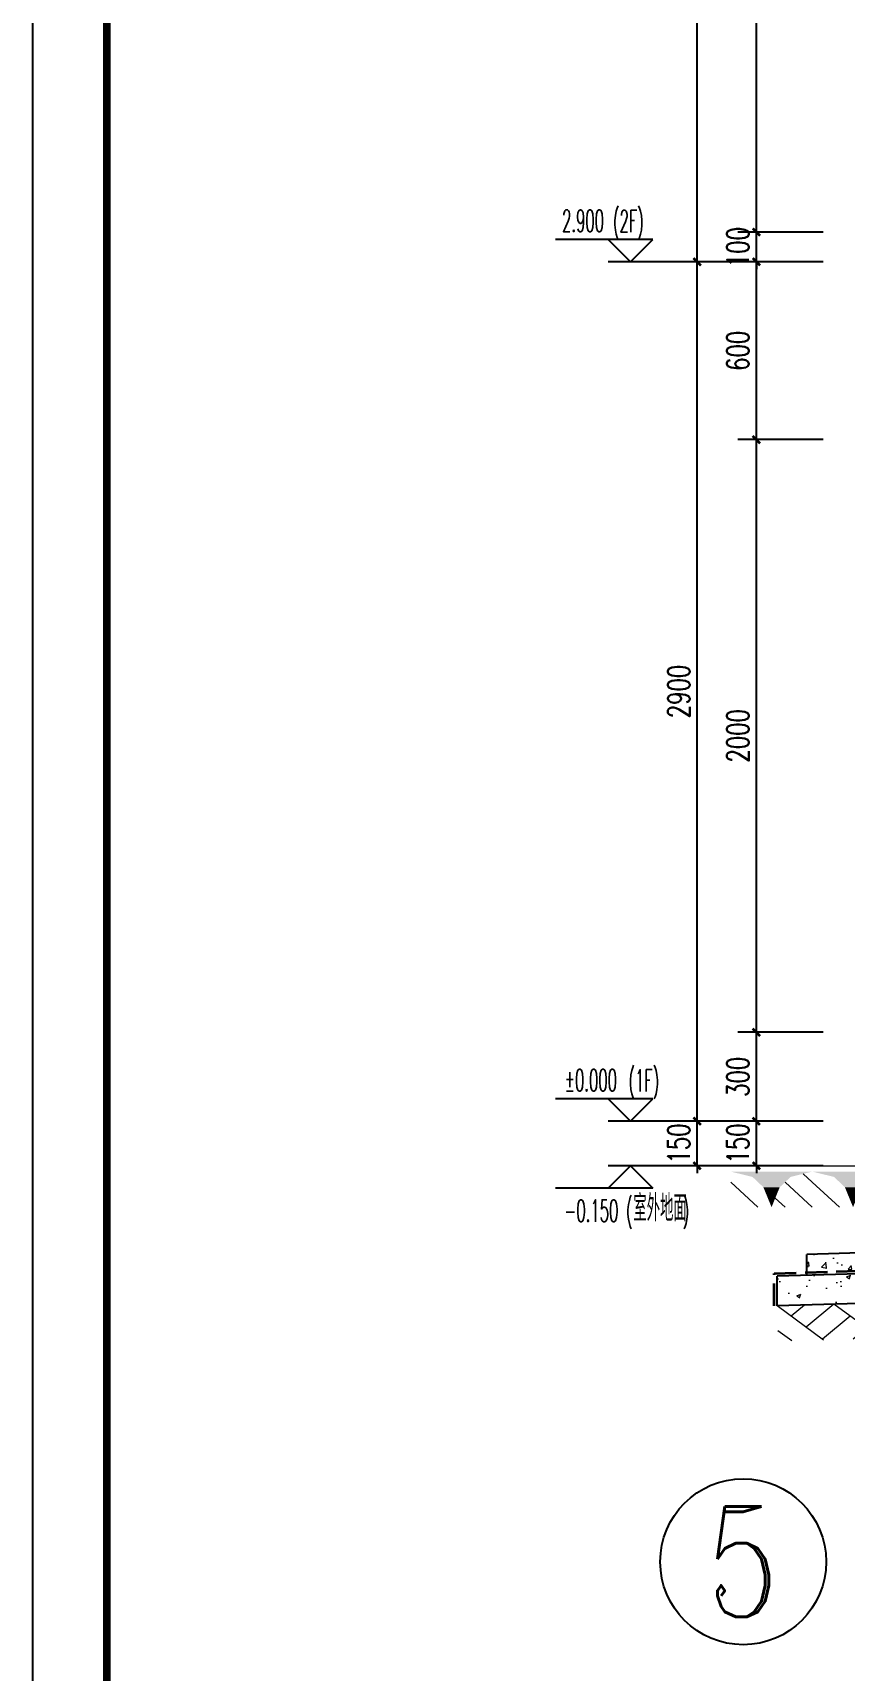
# Model space of a CAD drawing. Extents: x -1712635 to -854203, y -534641 to -21985.
# Drawn here: x -984327 to -981584, y -165747 to -160218 of the extents above; entities that cross this region are included whole.
import ezdxf
from ezdxf.enums import TextEntityAlignment as Align

# ---------------------------------------------------------------- set-up
doc = ezdxf.new("R2010")
doc.units = 0
doc.header["$LTSCALE"] = 1000
doc.linetypes.add('DASH', pattern=[0.35, 0.25, -0.1])
doc.layers.get('0').update_dxf_attribs({"linetype": 'CONTINUOUS'})
doc.layers.get('Defpoints').update_dxf_attribs({"linetype": 'CONTINUOUS'})
for name, color, linetype in [('AXIS', 3, 'CONTINUOUS'), ('COLUMN', 4, 'CONTINUOUS'), ('DIM_ELEV', 3, 'CONTINUOUS'), ('PUB_DIM', 3, 'CONTINUOUS'), ('PUB_TEXT', 2, 'CONTINUOUS'), ('yichutu', 7, 'CONTINUOUS')]:
    doc.layers.add(name, color=color, linetype=linetype)
for name, color, linetype, lineweight in [('AXIS_TEXT', 7, 'CONTINUOUS', 20), ('图框', 9, 'CONTINUOUS', 18), ('立面-中轮廓线', 30, 'CONTINUOUS', 35), ('粉刷', 251, 'CONTINUOUS', 9)]:
    doc.layers.add(name, color=color, linetype=linetype, lineweight=lineweight)
doc.styles.add('_TCH_AXIS', font='COMPLEX', dxfattribs={"bigfont": 'GBCBIG'})
doc.styles.add('_TCH_DIM', font='SIMPLEX.shx', dxfattribs={"width": 0.7, "bigfont": 'GBCBIG.shx'})
doc.styles.add('_TCH_DIM_T3', font='SIMPLEX', dxfattribs={"width": 0.705882, "bigfont": 'GBCBIG'})
doc.dimstyles.new('_TCH_ARCH&&25', dxfattribs={"dimtxt": 74.375, "dimasz": 25, "dimexe": 62.5, "dimexo": 75, "dimgap": 25, "dimtad": 1, "dimdec": 0, "dimzin": 0, "dimdsep": 46, "dimtxsty": '_TCH_DIM_T3', "dimblk": 'ARCHTICK', "dimcen": 0.09, "dimclrt": 7, "dimazin": 0, "dimtfac": 1, "dimtdec": 0, "dimtix": 1, "dimtmove": 2, "dimatfit": 3, "dimldrblk": 'ARCHTICK', "dimfxl": 0, "dimtolj": 1, "dimtzin": 0, "dimarcsym": 0})
pattern_1 = [(50, (28072.99, 249033.25), (143.452037, -12.550427), [15, -165]), (355, (28072.99, 249033.25), (-27.750267, 150.438427), [12, -132]), (100.4514, (28084.94, 249032.2), (115.701876, 137.88791), [12.74804, -140.22842]), (46.1842, (28072.99, 249073.25), (213.44821, -33.1038), [22.5, -247.5]), (96.6356, (28090.77, 249070.5), (186.93254, 194.82357), [19.12206, -210.3426]), (351.1842, (28072.99, 249073.25), (186.93239, 194.82372), [18, -198]), (21, (28092.99, 249063.25), (119.38141, -80.52378), [15, -165]), (326, (28092.99, 249063.25), (48.663066, 145.03001), [12, -132]), (71.4514, (28102.93, 249056.54), (168.044526, 64.5061), [12.74804, -140.22842]), (37.5, (28072.986, 249033.25), (2.431971, 66.578771), [0, -130.4, 0, -134, 0, -132.5]), (7.5, (28072.986, 249033.25), (52.613907, 78.882342), [0, -76.4, 0, -127.4, 0, -50.5]), (327.5, (28028.386, 249033.25), (106.764487, -4.510974), [0, -50, 0, -156, 0, -207]), (317.5, (28008.39, 249033.25), (116.637234, 20.020996), [0, -65, 0, -103.6, 0, -147])]

# ---------------------------------------------------------------- blocks, each defined once
blk = doc.blocks.new('GFDDDDRG')
at = {"layer": '图框'}
blk.add_lwpolyline([(923310, -107437), (923310, -159999), (893610, -159999), (893610, -107437)], close=True, dxfattribs=at)
blk.add_lwpolyline([(923310, -107437), (923310, -159999), (893610, -159999), (893610, -107437)], close=True, dxfattribs=at)
at = {"layer": '图框', "const_width": 50}
blk.add_lwpolyline([(894110, -159499), (922810, -159499), (922810, -108687), (894110, -108687)], close=True, dxfattribs=at)
blk = doc.blocks.new('$LINEPAT$素土夯实')
at = {"color": 0}
for p, q in [((0, -210), (210, 0)), ((120, -300), (420, 0)), ((420, 0), (608, -188)), ((495, -300), (795, 0)), ((615, 0), (705, -90)), ((315, -105), (502, -293)), ((210, -210), (300, -300)), ((705, -300), (795, -210))]:
    blk.add_line(p, q, dxfattribs=at)
blk = doc.blocks.new('$LinePat$自然土壤')
at = {"color": 0}
for p, q in [((0, -90), (71, -19)), ((0, -300), (211, -89)), ((420, -300), (630, -90)), ((210, -300), (286, -224))]:
    blk.add_line(p, q, dxfattribs=at)
for points in [[(0, 0), (630, 0), (168, -45), (462, -45)], [(168, -45), (462, -45), (252, -132), (378, -132)], [(252, -132), (378, -132), (315, -300)]]:
    blk.add_solid(points, dxfattribs=at)
blk = doc.blocks.new('sanshui')
at = {"layer": '粉刷'}
h = blk.add_hatch(dxfattribs=at)
h.set_pattern_fill('混凝土', color=256, scale=20)
h.set_pattern_definition(pattern_1)
edge = h.paths.add_edge_path()
edge.add_line((346317.8, 427329.6), (346257.8, 427329.6))
edge.add_line((346257.8, 427329.6), (346257.8, 427160.3))
edge.add_arc((346157.8, 427160.3), 100, 271.7184, 360, ccw=False)
edge.add_line((346160.8, 427060.3), (345137.8, 427029.6))
edge.add_line((345137.8, 427029.6), (345137.8, 426969.6))
edge.add_line((345137.8, 426969.6), (346317.8, 427005))
edge.add_line((346317.8, 427005), (346317.8, 427329.6))
h = blk.add_hatch(dxfattribs=at)
h.set_pattern_fill('混凝土', color=256, scale=20)
h.set_pattern_definition(pattern_1)
h.paths.add_polyline_path([(346337.8, 426895.6), (346337.8, 426995.6), (345037.8, 426956.6), (345037.8, 426856.6)])
at = {"layer": 'COLUMN'}
for p, q in [((346257.8, 427329.6), (346317.8, 427329.6)), ((346257.8, 427160.3), (346257.8, 427329.6)), ((346317.8, 426995), (346317.8, 427329.6)), ((346160.8, 427060.3), (345137.8, 427029.6)), ((345137.8, 426959.6), (345137.8, 427029.6)), ((346338.1, 426995.6), (345037.8, 426956.6)), ((345037.8, 426856.6), (345037.8, 426956.6)), ((346338.1, 426895.6), (345037.8, 426856.6))]:
    blk.add_line(p, q, dxfattribs=at)
blk.add_arc((346157.8, 427160.3), 100, 271.7184, 0, dxfattribs=at)
at = {"layer": '立面-中轮廓线', "linetype": 'DASH', "ltscale": 0.3}
blk.add_lwpolyline([(345027.8, 426856.6), (345027.8, 426966.3), (346317.8, 427005)], dxfattribs=at)
at = {"layer": '粉刷'}
blk.add_line((344881.5, 427329.6), (346257.8, 427329.6), dxfattribs=at)
at = {"layer": '粉刷', "yscale": 0.4, "zscale": 0.4}
for name, p, xscale, rotation in [('$LinePat$自然土壤', (345156.8, 427309.6), -0.4369306507241237, 359.9999999999903), ('$LinePat$自然土壤', (345432, 427309.6), -0.4369306507241237, 359.9999999999903), ('$LinePat$自然土壤', (345707.3, 427309.6), -0.4369306507241237, 359.9999999999903), ('$LinePat$自然土壤', (345982.6, 427309.6), -0.4369306507241237, 359.9999999999903), ('$LinePat$自然土壤', (346257.8, 427309.6), -0.4369306507241237, 359.9999999999903), ('$LINEPAT$素土夯实', (345444.5, 426868.8), -0.5117605352322558, 1.718358001643932), ('$LINEPAT$素土夯实', (345851.2, 426881), -0.5117605352322558, 1.718358001643932), ('$LINEPAT$素土夯实', (346257.8, 426893.2), -0.5117605352322558, 1.718358001643932)]:
    blk.add_blockref(name, p, dxfattribs=dict(at, xscale=xscale, rotation=rotation))
blk = doc.blocks.new('yct-1051-594-26275-14850-25-1002.0')
at = {"layer": 'yichutu', "color": 7}
blk.add_lwpolyline([(0, 0), (0, 14850), (26275, 14850), (26275, 0)], close=True, dxfattribs=at)
blk = doc.blocks.new('_ArchTick')
at = {"color": 0, "const_width": 0.35}
blk.add_lwpolyline([(-0.5, -0.5), (0.5, 0.5)], dxfattribs=at)
blk = doc.blocks.new('*D2853')
at = {"layer": 'Defpoints', "color": 0}
for p in [(-981883.9, -163890.5), (-981583.9, -163890.5), (-981583.9, -164041)]:
    blk.add_point(p, dxfattribs=at)
at = {"layer": 'PUB_DIM', "color": 0, "lineweight": -2}
for p, q in [((-981883.9, -163890.5), (-981883.9, -163865.5)), ((-981658.9, -163890.5), (-981946.4, -163890.5)), ((-981883.9, -164041), (-981883.9, -163890.5)), ((-981658.9, -164041), (-981946.4, -164041)), ((-981883.9, -164041), (-981883.9, -164066))]:
    blk.add_line(p, q, dxfattribs=at)
at = {"layer": 'PUB_DIM', "color": 0, "lineweight": -2, "xscale": 25, "yscale": 25, "zscale": 25}
for p, rotation in [((-981883.9, -163890.5), 270), ((-981883.9, -164041), 90)]:
    blk.add_blockref('_ArchTick', p, dxfattribs=dict(at, rotation=rotation))
at = {"layer": 'PUB_DIM', "color": 7, "insert": (-981946.1, -163965.8), "char_height": 74.38, "attachment_point": 5, "rotation": 90, "style": '_TCH_DIM_T3'}
blk.add_mtext('\\A1;150', dxfattribs=at)
blk = doc.blocks.new('*D2854')
at = {"layer": 'Defpoints', "color": 0}
for p in [(-981883.9, -163590.5), (-981583.9, -163590.5), (-981583.9, -163890.5)]:
    blk.add_point(p, dxfattribs=at)
at = {"layer": 'PUB_DIM', "color": 0, "lineweight": -2}
for p, q in [((-981658.9, -163590.5), (-981946.4, -163590.5)), ((-981883.9, -163890.5), (-981883.9, -163590.5)), ((-981658.9, -163890.5), (-981946.4, -163890.5))]:
    blk.add_line(p, q, dxfattribs=at)
at = {"layer": 'PUB_DIM', "color": 0, "lineweight": -2, "xscale": 25, "yscale": 25, "zscale": 25}
for p, rotation in [((-981883.9, -163590.5), 90), ((-981883.9, -163890.5), 270)]:
    blk.add_blockref('_ArchTick', p, dxfattribs=dict(at, rotation=rotation))
at = {"layer": 'PUB_DIM', "color": 7, "insert": (-981946.1, -163740.5), "char_height": 74.38, "attachment_point": 5, "rotation": 90, "style": '_TCH_DIM_T3'}
blk.add_mtext('\\A1;300', dxfattribs=at)
blk = doc.blocks.new('*D2855')
at = {"layer": 'Defpoints', "color": 0}
for p in [(-981883.9, -161590.5), (-981583.9, -161590.5), (-981583.9, -163590.5)]:
    blk.add_point(p, dxfattribs=at)
at = {"layer": 'PUB_DIM', "color": 0, "lineweight": -2}
for p, q in [((-981658.9, -161590.5), (-981946.4, -161590.5)), ((-981883.9, -163590.5), (-981883.9, -161590.5)), ((-981658.9, -163590.5), (-981946.4, -163590.5))]:
    blk.add_line(p, q, dxfattribs=at)
at = {"layer": 'PUB_DIM', "color": 0, "lineweight": -2, "xscale": 25, "yscale": 25, "zscale": 25}
for p, rotation in [((-981883.9, -161590.5), 90), ((-981883.9, -163590.5), 270)]:
    blk.add_blockref('_ArchTick', p, dxfattribs=dict(at, rotation=rotation))
at = {"layer": 'PUB_DIM', "color": 7, "insert": (-981946.1, -162590.5), "char_height": 74.38, "attachment_point": 5, "rotation": 90, "style": '_TCH_DIM_T3'}
blk.add_mtext('\\A1;2000', dxfattribs=at)
blk = doc.blocks.new('*D2856')
at = {"layer": 'Defpoints', "color": 0}
for p in [(-982083.9, -163890.5), (-981583.9, -163890.5), (-981583.9, -164041)]:
    blk.add_point(p, dxfattribs=at)
at = {"layer": 'PUB_DIM', "color": 0, "lineweight": -2}
for p, q in [((-982083.9, -163890.5), (-982083.9, -163865.5)), ((-981658.9, -163890.5), (-982146.4, -163890.5)), ((-982083.9, -164041), (-982083.9, -163890.5)), ((-981658.9, -164041), (-982146.4, -164041)), ((-982083.9, -164041), (-982083.9, -164066))]:
    blk.add_line(p, q, dxfattribs=at)
at = {"layer": 'PUB_DIM', "color": 0, "lineweight": -2, "xscale": 25, "yscale": 25, "zscale": 25}
for p, rotation in [((-982083.9, -163890.5), 270), ((-982083.9, -164041), 90)]:
    blk.add_blockref('_ArchTick', p, dxfattribs=dict(at, rotation=rotation))
at = {"layer": 'PUB_DIM', "color": 7, "insert": (-982146.1, -163965.8), "char_height": 74.38, "attachment_point": 5, "rotation": 90, "style": '_TCH_DIM_T3'}
blk.add_mtext('\\A1;150', dxfattribs=at)
blk = doc.blocks.new('*D2857')
at = {"layer": 'Defpoints', "color": 0}
for p in [(-982083.9, -160990.5), (-981583.9, -160990.5), (-981583.9, -163890.5)]:
    blk.add_point(p, dxfattribs=at)
at = {"layer": 'PUB_DIM', "color": 0, "lineweight": -2}
for p, q in [((-981658.9, -160990.5), (-982146.4, -160990.5)), ((-982083.9, -163890.5), (-982083.9, -160990.5)), ((-981658.9, -163890.5), (-982146.4, -163890.5))]:
    blk.add_line(p, q, dxfattribs=at)
at = {"layer": 'PUB_DIM', "color": 0, "lineweight": -2, "xscale": 25, "yscale": 25, "zscale": 25}
for p, rotation in [((-982083.9, -160990.5), 90), ((-982083.9, -163890.5), 270)]:
    blk.add_blockref('_ArchTick', p, dxfattribs=dict(at, rotation=rotation))
at = {"layer": 'PUB_DIM', "color": 7, "insert": (-982146.1, -162440.5), "char_height": 74.38, "attachment_point": 5, "rotation": 90, "style": '_TCH_DIM_T3'}
blk.add_mtext('\\A1;2900', dxfattribs=at)
blk = doc.blocks.new('*D3276')
at = {"layer": 'Defpoints', "color": 0}
for p in [(-981883.9, -160990.5), (-981583.9, -160990.5), (-981583.9, -161590.5)]:
    blk.add_point(p, dxfattribs=at)
at = {"layer": 'PUB_DIM', "color": 0, "lineweight": -2}
for p, q in [((-981658.9, -160990.5), (-981946.4, -160990.5)), ((-981883.9, -161590.5), (-981883.9, -160990.5)), ((-981658.9, -161590.5), (-981946.4, -161590.5))]:
    blk.add_line(p, q, dxfattribs=at)
at = {"layer": 'PUB_DIM', "color": 0, "lineweight": -2, "xscale": 25, "yscale": 25, "zscale": 25}
for p, rotation in [((-981883.9, -160990.5), 90), ((-981883.9, -161590.5), 270)]:
    blk.add_blockref('_ArchTick', p, dxfattribs=dict(at, rotation=rotation))
at = {"layer": 'PUB_DIM', "color": 7, "insert": (-981946.1, -161290.5), "char_height": 74.38, "attachment_point": 5, "rotation": 90, "style": '_TCH_DIM_T3'}
blk.add_mtext('\\A1;600', dxfattribs=at)
blk = doc.blocks.new('*D3277')
at = {"layer": 'Defpoints', "color": 0}
for p in [(-981883.9, -160890.5), (-981583.9, -160890.5), (-981583.9, -160990.5)]:
    blk.add_point(p, dxfattribs=at)
at = {"layer": 'PUB_DIM', "color": 0, "lineweight": -2}
for p, q in [((-981658.9, -160890.5), (-981946.4, -160890.5)), ((-981883.9, -160890.5), (-981883.9, -160865.5)), ((-981883.9, -160990.5), (-981883.9, -160890.5)), ((-981658.9, -160990.5), (-981946.4, -160990.5)), ((-981883.9, -160990.5), (-981883.9, -161015.5))]:
    blk.add_line(p, q, dxfattribs=at)
at = {"layer": 'PUB_DIM', "color": 0, "lineweight": -2, "xscale": 25, "yscale": 25, "zscale": 25}
for p, rotation in [((-981883.9, -160890.5), 270), ((-981883.9, -160990.5), 90)]:
    blk.add_blockref('_ArchTick', p, dxfattribs=dict(at, rotation=rotation))
at = {"layer": 'PUB_DIM', "color": 7, "insert": (-981946.1, -160940.5), "char_height": 74.38, "attachment_point": 5, "rotation": 90, "style": '_TCH_DIM_T3'}
blk.add_mtext('\\A1;100', dxfattribs=at)
blk = doc.blocks.new('*D3278')
at = {"layer": 'Defpoints', "color": 0}
for p in [(-981883.9, -158690.5), (-981583.9, -158690.5), (-981583.9, -160890.5)]:
    blk.add_point(p, dxfattribs=at)
at = {"layer": 'PUB_DIM', "color": 0, "lineweight": -2}
for p, q in [((-981658.9, -158690.5), (-981946.4, -158690.5)), ((-981883.9, -160890.5), (-981883.9, -158690.5)), ((-981658.9, -160890.5), (-981946.4, -160890.5))]:
    blk.add_line(p, q, dxfattribs=at)
at = {"layer": 'PUB_DIM', "color": 0, "lineweight": -2, "xscale": 25, "yscale": 25, "zscale": 25}
for p, rotation in [((-981883.9, -158690.5), 90), ((-981883.9, -160890.5), 270)]:
    blk.add_blockref('_ArchTick', p, dxfattribs=dict(at, rotation=rotation))
at = {"layer": 'PUB_DIM', "color": 7, "insert": (-981946.1, -159790.5), "char_height": 74.38, "attachment_point": 5, "rotation": 90, "style": '_TCH_DIM_T3'}
blk.add_mtext('\\A1;2200', dxfattribs=at)
blk = doc.blocks.new('*D3293')
at = {"layer": 'Defpoints', "color": 0}
for p in [(-982083.9, -158090.5), (-981583.9, -158090.5), (-981583.9, -160990.5)]:
    blk.add_point(p, dxfattribs=at)
at = {"layer": 'PUB_DIM', "color": 0, "lineweight": -2}
for p, q in [((-981658.9, -158090.5), (-982146.4, -158090.5)), ((-982083.9, -160990.5), (-982083.9, -158090.5)), ((-981658.9, -160990.5), (-982146.4, -160990.5))]:
    blk.add_line(p, q, dxfattribs=at)
at = {"layer": 'PUB_DIM', "color": 0, "lineweight": -2, "xscale": 25, "yscale": 25, "zscale": 25}
for p, rotation in [((-982083.9, -158090.5), 90), ((-982083.9, -160990.5), 270)]:
    blk.add_blockref('_ArchTick', p, dxfattribs=dict(at, rotation=rotation))
at = {"layer": 'PUB_DIM', "color": 7, "insert": (-982146.1, -159540.5), "char_height": 74.38, "attachment_point": 5, "rotation": 90, "style": '_TCH_DIM_T3'}
blk.add_mtext('\\A1;2900', dxfattribs=at)

msp = doc.modelspace()

# ---------------------------------------------------------------- linework, layer by layer
at = {"layer": 'AXIS', "color": 6}
msp.add_circle((-981928.29, -165377.09), 280, dxfattribs=at)
at = {"layer": 'DIM_ELEV'}
for p, q in [((-982233.87, -160915.52), (-982561.87, -160915.52)), ((-982308.87, -160990.52), (-982383.87, -160915.52)), ((-982308.87, -160990.52), (-982233.87, -160915.52)), ((-981883.87, -160990.52), (-982383.87, -160990.52)), ((-982233.87, -163815.52), (-982561.87, -163815.52)), ((-982308.87, -163890.52), (-982383.87, -163815.52)), ((-982308.87, -163890.52), (-982233.87, -163815.52)), ((-981883.87, -163890.52), (-982383.87, -163890.52)), ((-982308.87, -164040.99), (-982383.87, -164115.99)), ((-981883.87, -164040.99), (-982383.87, -164040.99)), ((-982308.87, -164040.99), (-982233.87, -164115.99)), ((-982233.87, -164115.99), (-982561.87, -164115.99))]:
    msp.add_line(p, q, dxfattribs=at)

# ---------------------------------------------------------------- block references
at = {"xscale": 0.5, "yscale": 0.5, "zscale": 0.5}
msp.add_blockref('GFDDDDRG', (-1431131.4, -89164.01), dxfattribs=at)
msp.add_blockref('sanshui', (-1326851.8, -591370.15))
at = {"layer": 'yichutu', "rotation": 270}
msp.add_blockref('yct-1051-594-26275-14850-25-1002.0', (-984326.51, -142882.49), dxfattribs=at)

# ---------------------------------------------------------------- texts
at = {"layer": 'AXIS_TEXT', "color": 6, "style": '_TCH_AXIS'}
msp.add_text('5', height=372.76, dxfattribs=at).set_placement((-982052.54, -165563.47), (-981804.04, -165563.47), align=Align.FIT)
at = {"layer": 'PUB_TEXT', "style": '_TCH_DIM'}
for s, height, width, p in [('2.900', 74.375, 0.494118, (-982539.97, -160889.27)), ('(2F)', 74.375, 0.494118, (-982367.82, -160890.49)), ('(1F)', 74.375, 0.494118, (-982315.5, -163790.49)), ('%%P0.000', 74.375, 0.494118, (-982530.87, -163789.27)), ('-0.150', 74.375, 0.494118, (-982532.27, -164229.74)), ('(', 74.38, 0.494118, (-982323.55, -164228.51)), ('室外地面', 89.362, 0.7, (-982299.05, -164228.51)), (')', 74.38, 0.494118, (-982132.24, -164228.51))]:
    msp.add_text(s, height=height, dxfattribs=dict(at, width=width)).set_placement(p)

# ---------------------------------------------------------------- dimensions: what is measured, and where the dimension line sits
at = {"layer": 'PUB_DIM'}
for p1, p2, distance, picture, middle in [((-981583.87, -160990.52), (-981583.87, -158090.52), 500, '*D3293', (-982146.06, -159540.52)), ((-981583.87, -160890.52), (-981583.87, -158690.52), 300, '*D3278', (-981946.06, -159790.52)), ((-981583.87, -160990.52), (-981583.87, -160890.52), 300, '*D3277', (-981946.06, -160940.52)), ((-981583.87, -163890.52), (-981583.87, -160990.52), 500, '*D2857', (-982146.06, -162440.52)), ((-981583.87, -161590.52), (-981583.87, -160990.52), 300, '*D3276', (-981946.06, -161290.52)), ((-981583.87, -163590.53), (-981583.87, -161590.52), 300, '*D2855', (-981946.06, -162590.52)), ((-981583.87, -163890.52), (-981583.87, -163590.53), 300, '*D2854', (-981946.06, -163740.52)), ((-981583.87, -164040.99), (-981583.87, -163890.52), 500, '*D2856', (-982146.06, -163965.75)), ((-981583.87, -164040.99), (-981583.87, -163890.52), 300, '*D2853', (-981946.06, -163965.75))]:
    dim = msp.add_aligned_dim(p1=p1, p2=p2, distance=distance, dimstyle='_TCH_ARCH&&25', dxfattribs=at)
    dim.commit()
    dim.dimension.update_dxf_attribs({"geometry": picture, "text_midpoint": middle})

doc.saveas('drawing.dxf')
